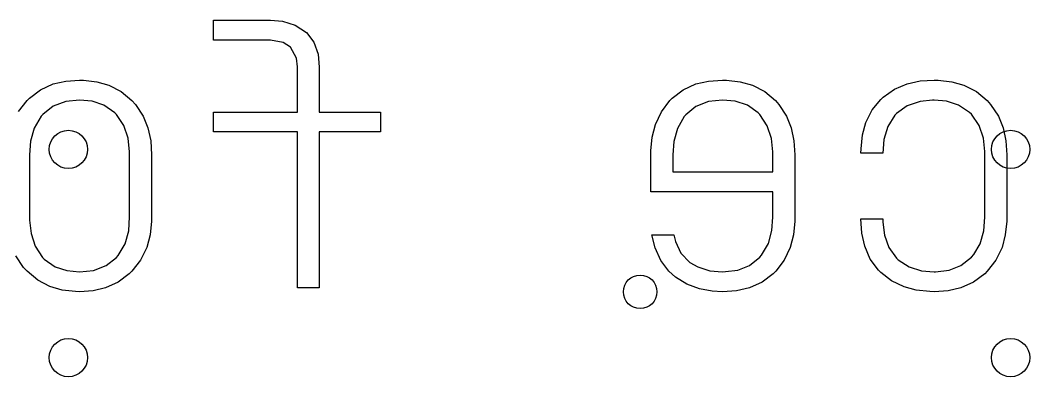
# Model space of a CAD drawing. Extents: x 0.7 to 11, y -6.1 to -1.6.
# Drawn here: x 3.439 to 4.683, y -5.672 to -5.232 of the extents above; entities that cross this region are included whole.
import ezdxf

# ---------------------------------------------------------------- set-up
doc = ezdxf.new("R2010")
doc.units = 0
doc.header["$MEASUREMENT"] = 0
doc.layers.add('BLACK', color=7, linetype='CONTINUOUS')

msp = doc.modelspace()

# ---------------------------------------------------------------- linework, layer by layer
at = {"layer": 'BLACK', "linetype": 'CONTINUOUS'}
for p, q in [((3.677, -5.2566), (3.677, -5.2319)), ((3.677, -5.2319), (3.7473, -5.2319)), ((3.7473, -5.2319), (3.7621, -5.2332)), ((3.7621, -5.2332), (3.7776, -5.2379)), ((3.7776, -5.2379), (3.7913, -5.2473)), ((3.7913, -5.2473), (3.8004, -5.2591)), ((3.7473, -5.2566), (3.677, -5.2566)), ((3.7628, -5.2593), (3.7473, -5.2566)), ((3.7717, -5.2652), (3.7628, -5.2593)), ((3.8004, -5.2591), (3.8057, -5.2739)), ((3.779, -5.2787), (3.7717, -5.2652)), ((3.8057, -5.2739), (3.8073, -5.2897)), ((3.7802, -5.2896), (3.779, -5.2787)), ((3.7802, -5.3452), (3.7802, -5.2896)), ((3.8073, -5.2897), (3.8073, -5.3452)), ((3.4638, -5.3177), (3.4794, -5.3106)), ((3.4794, -5.3106), (3.4948, -5.307)), ((3.4948, -5.307), (3.5118, -5.3058)), ((3.5118, -5.3058), (3.5167, -5.3059)), ((3.5167, -5.3059), (3.5331, -5.3078)), ((3.5331, -5.3078), (3.5479, -5.3121)), ((3.5479, -5.3121), (3.563, -5.32)), ((4.2558, -5.3178), (4.2715, -5.3106)), ((4.2715, -5.3106), (4.287, -5.307)), ((4.287, -5.307), (4.3043, -5.3058)), ((4.3043, -5.3058), (4.3094, -5.3059)), ((4.3094, -5.3059), (4.3262, -5.3078)), ((4.3262, -5.3078), (4.3413, -5.3121)), ((4.3413, -5.3121), (4.3566, -5.32)), ((4.5162, -5.317), (4.5321, -5.3103)), ((4.5321, -5.3103), (4.5478, -5.3069)), ((4.5478, -5.3069), (4.565, -5.3058)), ((4.565, -5.3058), (4.5701, -5.3059)), ((4.5701, -5.3059), (4.5868, -5.3078)), ((4.5868, -5.3078), (4.6019, -5.3121)), ((4.6019, -5.3121), (4.6172, -5.32)), ((3.4501, -5.328), (3.4638, -5.3177)), ((3.563, -5.32), (3.5762, -5.331)), ((4.2424, -5.328), (4.2558, -5.3178)), ((4.3566, -5.32), (4.3696, -5.331)), ((4.5025, -5.3267), (4.5162, -5.317)), ((4.6172, -5.32), (4.6304, -5.331)), ((3.4365, -5.3447), (3.4471, -5.331)), ((3.4471, -5.331), (3.4501, -5.328)), ((3.4791, -5.338), (3.4664, -5.3481)), ((3.4948, -5.3321), (3.4791, -5.338)), ((3.5118, -5.3304), (3.4948, -5.3321)), ((3.5271, -5.3318), (3.5118, -5.3304)), ((3.5418, -5.3367), (3.5271, -5.3318)), ((3.5551, -5.346), (3.5418, -5.3367)), ((3.5762, -5.331), (3.5806, -5.3359)), ((3.5806, -5.3359), (3.5901, -5.3503)), ((4.2291, -5.3448), (4.2394, -5.3311)), ((4.2394, -5.3311), (4.2424, -5.328)), ((4.2714, -5.3382), (4.2589, -5.3486)), ((4.2872, -5.3322), (4.2714, -5.3382)), ((4.3043, -5.3304), (4.2872, -5.3322)), ((4.32, -5.3318), (4.3043, -5.3304)), ((4.3349, -5.3367), (4.32, -5.3318)), ((4.3483, -5.3462), (4.3349, -5.3367)), ((4.3696, -5.331), (4.3739, -5.3359)), ((4.3739, -5.3359), (4.3833, -5.3503)), ((4.4886, -5.3426), (4.4993, -5.3296)), ((4.4993, -5.3296), (4.5025, -5.3267)), ((4.5318, -5.3375), (4.5187, -5.347)), ((4.5478, -5.332), (4.5318, -5.3375)), ((4.5632, -5.3304), (4.5478, -5.332)), ((4.565, -5.3304), (4.5632, -5.3304)), ((4.5804, -5.3318), (4.565, -5.3304)), ((4.5953, -5.3366), (4.5804, -5.3318)), ((4.6088, -5.3459), (4.5953, -5.3366)), ((4.6304, -5.331), (4.6348, -5.3359)), ((4.6348, -5.3359), (4.6443, -5.3503)), ((3.4644, -5.3504), (3.4558, -5.3649)), ((3.4664, -5.3481), (3.4644, -5.3504)), ((3.5572, -5.3481), (3.5551, -5.346)), ((3.5665, -5.362), (3.5572, -5.3481)), ((3.5901, -5.3503), (3.5959, -5.3646)), ((3.677, -5.3698), (3.677, -5.3452)), ((3.677, -5.3452), (3.7802, -5.3452)), ((3.8073, -5.3452), (3.8827, -5.3452)), ((3.8827, -5.3452), (3.8827, -5.3698)), ((4.2218, -5.3606), (4.2291, -5.3448)), ((4.2569, -5.3509), (4.2486, -5.3655)), ((4.2589, -5.3486), (4.2569, -5.3509)), ((4.3503, -5.3483), (4.3483, -5.3462)), ((4.3595, -5.3623), (4.3503, -5.3483)), ((4.3833, -5.3503), (4.389, -5.3646)), ((4.481, -5.358), (4.4886, -5.3426)), ((4.5167, -5.3491), (4.5079, -5.363)), ((4.5187, -5.347), (4.5167, -5.3491)), ((4.611, -5.348), (4.6088, -5.3459)), ((4.6205, -5.3619), (4.611, -5.348)), ((4.6443, -5.3503), (4.6501, -5.3646)), ((3.5716, -5.3776), (3.5665, -5.362)), ((4.2177, -5.3761), (4.2218, -5.3606)), ((4.3646, -5.3778), (4.3595, -5.3623)), ((4.4768, -5.3734), (4.481, -5.358)), ((4.5079, -5.363), (4.5033, -5.3789)), ((4.6258, -5.3774), (4.6205, -5.3619)), ((3.4558, -5.3649), (3.4513, -5.3811)), ((3.5959, -5.3646), (3.5994, -5.3806)), ((3.7802, -5.3698), (3.677, -5.3698)), ((3.7802, -5.5618), (3.7802, -5.3698)), ((3.8827, -5.3698), (3.8073, -5.3698)), ((3.8073, -5.3698), (3.8073, -5.5618)), ((4.216, -5.3932), (4.2177, -5.3761)), ((4.2486, -5.3655), (4.2442, -5.3815)), ((4.389, -5.3646), (4.3924, -5.3806)), ((4.475, -5.3906), (4.4768, -5.3734)), ((4.6501, -5.3646), (4.6536, -5.3806)), ((3.4513, -5.3811), (3.45, -5.398)), ((3.5735, -5.3941), (3.5716, -5.3776)), ((3.5994, -5.3806), (3.6006, -5.3981)), ((4.2442, -5.3815), (4.2429, -5.3981)), ((4.3664, -5.3942), (4.3646, -5.3778)), ((4.3924, -5.3806), (4.3936, -5.3981)), ((4.5033, -5.3789), (4.502, -5.3958)), ((4.6277, -5.3938), (4.6258, -5.3774)), ((4.6536, -5.3806), (4.6548, -5.3981)), ((3.45, -5.398), (3.45, -5.4745)), ((3.5735, -5.398), (3.5735, -5.3941)), ((3.5735, -5.4745), (3.5735, -5.398)), ((3.6006, -5.3981), (3.6006, -5.4744)), ((4.2159, -5.3981), (4.216, -5.3932)), ((4.2159, -5.3984), (4.2159, -5.3981)), ((4.2159, -5.4437), (4.2159, -5.3984)), ((4.2429, -5.3981), (4.2429, -5.419)), ((4.3665, -5.3981), (4.3664, -5.3942)), ((4.3665, -5.419), (4.3665, -5.3981)), ((4.3936, -5.3981), (4.3936, -5.4744)), ((4.4749, -5.3958), (4.475, -5.3906)), ((4.502, -5.3958), (4.4749, -5.3958)), ((4.6277, -5.3977), (4.6277, -5.3938)), ((4.6277, -5.4748), (4.6277, -5.3977)), ((4.6548, -5.3981), (4.6548, -5.4744)), ((4.2429, -5.419), (4.3665, -5.419)), ((4.3665, -5.4437), (4.2159, -5.4437)), ((4.3665, -5.4747), (4.3665, -5.4437)), ((3.45, -5.4745), (3.45, -5.4785)), ((3.5723, -5.4915), (3.5735, -5.4745)), ((3.6006, -5.4744), (3.6005, -5.4796)), ((4.3652, -5.4913), (4.3665, -5.4747)), ((4.3936, -5.4744), (4.3935, -5.4796)), ((4.6264, -5.4915), (4.6277, -5.4748)), ((4.6548, -5.4744), (4.6547, -5.4796)), ((3.45, -5.4785), (3.4519, -5.495)), ((3.6005, -5.4796), (3.5987, -5.4967)), ((4.3935, -5.4796), (4.3917, -5.4967)), ((4.4761, -5.4946), (4.4749, -5.4769)), ((4.4749, -5.4769), (4.502, -5.4769)), ((4.502, -5.4769), (4.502, -5.4808)), ((4.502, -5.4808), (4.5039, -5.497)), ((4.6547, -5.4796), (4.6529, -5.4967)), ((3.4519, -5.495), (3.4569, -5.5106)), ((3.5678, -5.5077), (3.5723, -5.4915)), ((3.5987, -5.4967), (3.5945, -5.5122)), ((4.2212, -5.5127), (4.2172, -5.4968)), ((4.2172, -5.4968), (4.2443, -5.4968)), ((4.2443, -5.4968), (4.2462, -5.5047)), ((4.3608, -5.5072), (4.3652, -5.4913)), ((4.3917, -5.4967), (4.3876, -5.5122)), ((4.4796, -5.5104), (4.4761, -5.4946)), ((4.5039, -5.497), (4.5092, -5.5122)), ((4.6218, -5.5075), (4.6264, -5.4915)), ((4.6529, -5.4967), (4.6488, -5.5122)), ((3.4569, -5.5106), (3.4661, -5.5245)), ((3.5593, -5.5222), (3.5678, -5.5077)), ((3.5945, -5.5122), (3.5869, -5.5279)), ((4.2284, -5.5283), (4.2212, -5.5127)), ((4.2462, -5.5047), (4.2531, -5.5194)), ((4.3523, -5.5218), (4.3608, -5.5072)), ((4.3876, -5.5122), (4.3802, -5.5279)), ((4.4864, -5.5264), (4.4796, -5.5104)), ((4.5092, -5.5122), (4.5187, -5.5254)), ((4.614, -5.5208), (4.6218, -5.5075)), ((4.6488, -5.5122), (4.6412, -5.5279)), ((3.4427, -5.5367), (3.4333, -5.5223)), ((3.4661, -5.5245), (3.4682, -5.5266)), ((3.5447, -5.5345), (3.5574, -5.5245)), ((3.5574, -5.5245), (3.5593, -5.5222)), ((4.2531, -5.5194), (4.2642, -5.5306)), ((4.3376, -5.5344), (4.3503, -5.5241)), ((4.3503, -5.5241), (4.3523, -5.5218)), ((4.5187, -5.5254), (4.5209, -5.5274)), ((4.5979, -5.5344), (4.611, -5.5243)), ((4.611, -5.5243), (4.614, -5.5208)), ((3.4471, -5.5416), (3.4427, -5.5367)), ((3.4682, -5.5266), (3.4815, -5.5359)), ((3.4815, -5.5359), (3.4962, -5.5407)), ((3.5289, -5.5404), (3.5447, -5.5345)), ((3.5869, -5.5279), (3.5762, -5.5416)), ((4.2382, -5.5414), (4.2284, -5.5283)), ((4.2642, -5.5306), (4.2738, -5.5362)), ((4.2738, -5.5362), (4.2887, -5.5408)), ((4.3232, -5.54), (4.3376, -5.5344)), ((4.3802, -5.5279), (4.3699, -5.5416)), ((4.4964, -5.54), (4.4864, -5.5264)), ((4.5209, -5.5274), (4.5345, -5.5362)), ((4.5345, -5.5362), (4.5494, -5.5408)), ((4.5836, -5.54), (4.5979, -5.5344)), ((4.6412, -5.5279), (4.6307, -5.5416)), ((3.4602, -5.5526), (3.4471, -5.5416)), ((3.4962, -5.5407), (3.5118, -5.5421)), ((3.5118, -5.5421), (3.5289, -5.5404)), ((3.5731, -5.5446), (3.5594, -5.5548)), ((3.5762, -5.5416), (3.5731, -5.5446)), ((4.2463, -5.5487), (4.2382, -5.5414)), ((4.2602, -5.5574), (4.2463, -5.5487)), ((4.2887, -5.5408), (4.3043, -5.5421)), ((4.3043, -5.5421), (4.3079, -5.542)), ((4.3079, -5.542), (4.3232, -5.54)), ((4.3668, -5.5446), (4.3533, -5.5548)), ((4.3699, -5.5416), (4.3668, -5.5446)), ((4.4993, -5.543), (4.4964, -5.54)), ((4.5126, -5.5534), (4.4993, -5.543)), ((4.5494, -5.5408), (4.565, -5.5421)), ((4.565, -5.5421), (4.5668, -5.5421)), ((4.5668, -5.5421), (4.5836, -5.54)), ((4.6276, -5.5446), (4.6138, -5.5548)), ((4.6307, -5.5416), (4.6276, -5.5446)), ((3.4753, -5.5604), (3.4602, -5.5526)), ((3.4902, -5.5647), (3.4753, -5.5604)), ((3.5438, -5.5619), (3.5285, -5.5655)), ((3.5594, -5.5548), (3.5438, -5.5619)), ((3.8073, -5.5618), (3.7802, -5.5618)), ((4.276, -5.5633), (4.2602, -5.5574)), ((4.3374, -5.5619), (4.3217, -5.5655)), ((4.3533, -5.5548), (4.3374, -5.5619)), ((4.528, -5.5608), (4.5126, -5.5534)), ((4.5431, -5.5649), (4.528, -5.5608)), ((4.598, -5.5619), (4.5823, -5.5655)), ((4.6138, -5.5548), (4.598, -5.5619)), ((3.5068, -5.5666), (3.4902, -5.5647)), ((3.5118, -5.5667), (3.5068, -5.5666)), ((3.5285, -5.5655), (3.5118, -5.5667)), ((4.2916, -5.5661), (4.276, -5.5633)), ((4.3043, -5.5667), (4.2916, -5.5661)), ((4.3217, -5.5655), (4.3043, -5.5667)), ((4.5599, -5.5666), (4.5431, -5.5649)), ((4.565, -5.5667), (4.5599, -5.5666)), ((4.5823, -5.5655), (4.565, -5.5667))]:
    msp.add_line(p, q, dxfattribs=at)
at = {"layer": 'BLACK'}
for centre, radius in [((3.498, -5.3913), 0.0236), ((4.6594, -5.3913), 0.0236), ((4.2028, -5.5669), 0.0207), ((3.498, -5.648), 0.0236), ((4.6594, -5.648), 0.0236)]:
    msp.add_circle(centre, radius, dxfattribs=at)

doc.saveas('drawing.dxf')
